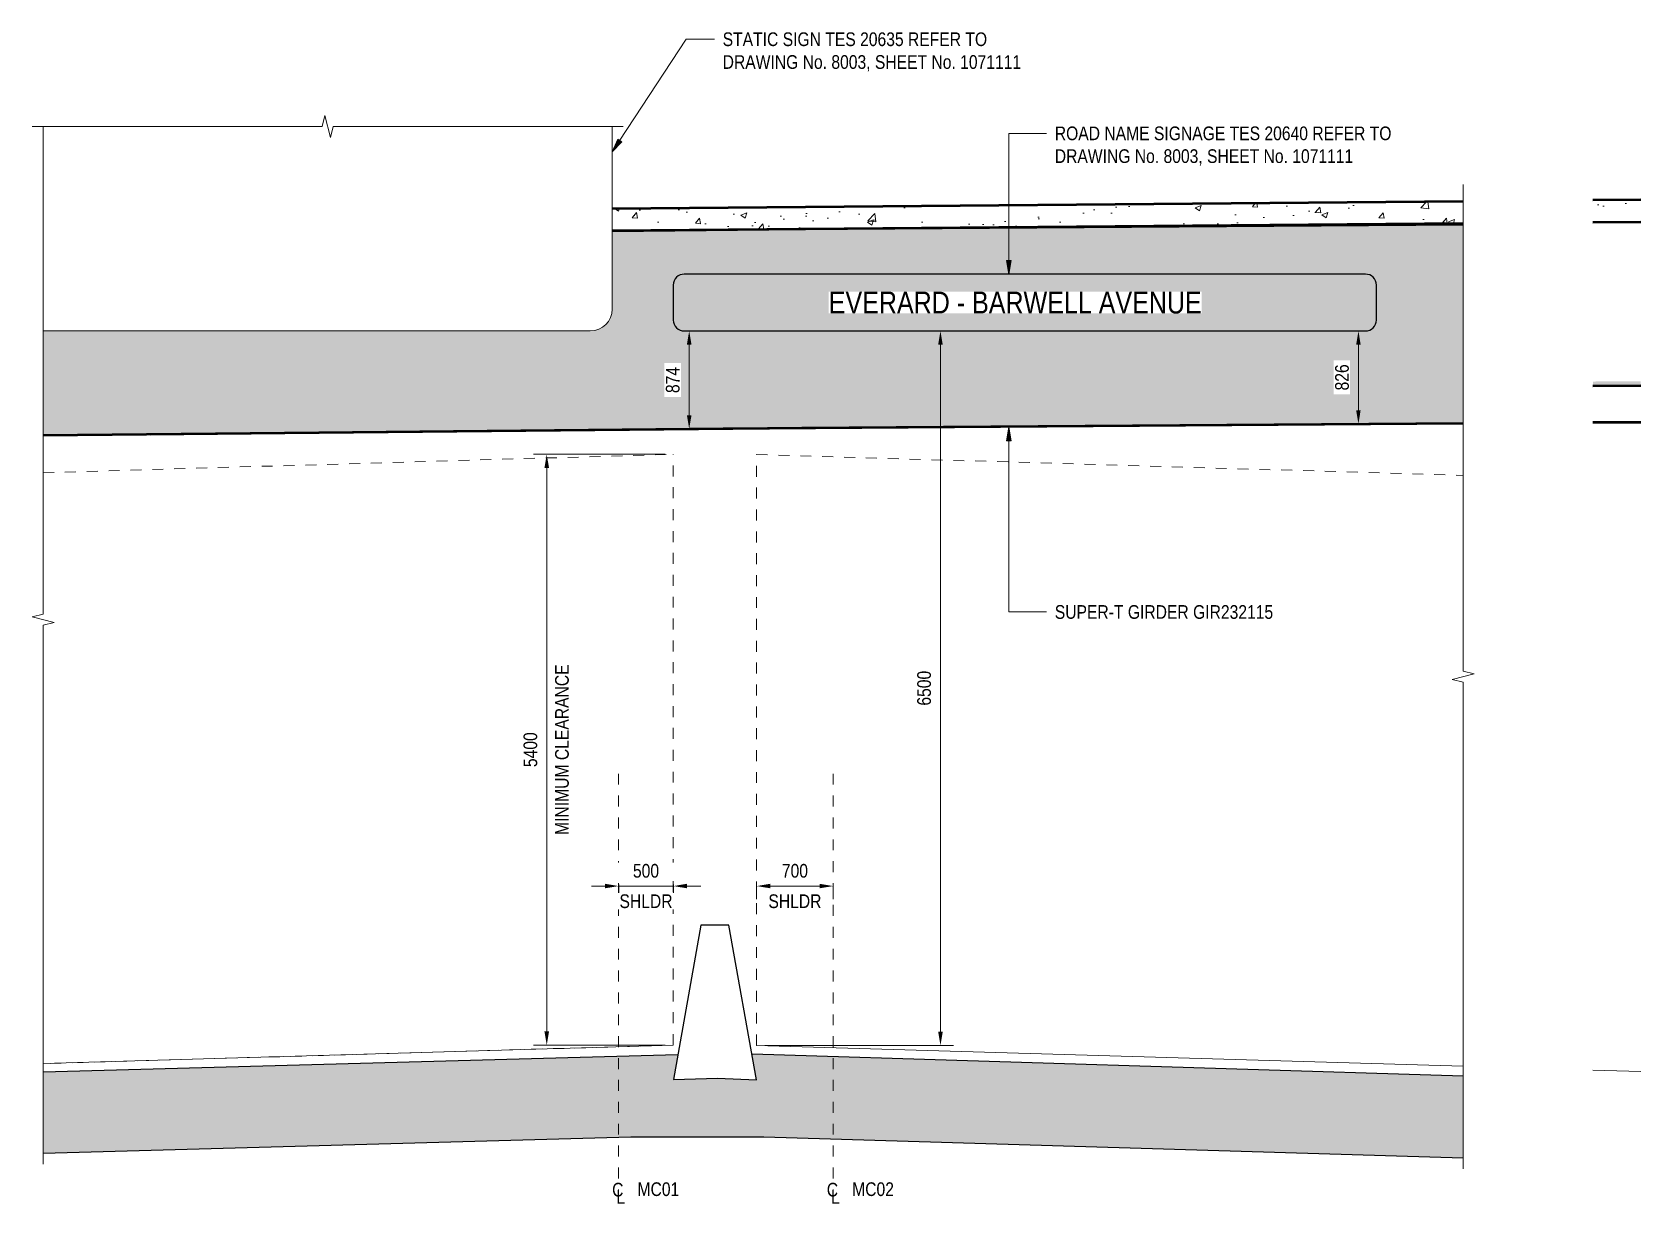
# Model space of a CAD drawing. Header units: metres. Extents: x 0.2 to 44, y 2.7 to 32.2.
# Drawn here: x 29.29 to 44, y 12.65 to 23.36 of the extents above; entities that cross this region are included whole.
import ezdxf

# ---------------------------------------------------------------- set-up
doc = ezdxf.new("R2010")
doc.units = ezdxf.units.M
doc.linetypes.add('Control Line', pattern=[0.02, 0.0125, -0.0025, 0.0025, -0.0025])
doc.linetypes.add('JacobsDash', pattern=[0.0045, 0.003, -0.0015])
doc.layers.get('Defpoints').update_dxf_attribs({"color": 41})
for name, color, linetype, lineweight in [('A-ANNO-DIMS', 7, 'Continuous', 9), ('A-ANNO-NOTE', 7, 'Continuous', 9), ('A-DETL', 7, 'Continuous', 13), ('A-DETL-GENF', 7, 'Continuous', 9), ('A-FLOR', 7, 'Continuous', 50), ('A-FLOR-PATT', 7, 'Continuous', 50), ('G-ANNO-TEXT', 7, 'Continuous', 9), ('S-BEAM', 7, 'Continuous', 50)]:
    doc.layers.add(name, color=color, linetype=linetype, lineweight=lineweight)
doc.styles.add('Arial Narrow_5', font='ARIALN.TTF', dxfattribs={"height": 0.125})
doc.styles.add('Arial Narrow_6', font='ARIALN.TTF', dxfattribs={"height": 0.2})
doc.dimstyles.new('Dimension_Standard_O__mm__2', dxfattribs={"dimscale": 0.3048, "dimtxt": 0.127929, "dimasz": 0.410105, "dimexe": 0.393701, "dimexo": 0.246063, "dimgap": 0.246063, "dimtad": 1, "dimdec": 0, "dimlfac": 1000, "dimzin": 0, "dimdsep": 46, "dimtxsty": 'Arial Narrow_5', "dimsah": 1, "dimcen": 0.09, "dimaunit": 1, "dimadec": 4, "dimazin": 0, "dimtfac": 1, "dimtdec": 4, "dimtix": 1, "dimtmove": 0, "dimatfit": 3, "dimfxl": 1, "dimtvp": 1, "dimtfill": 1, "dimtolj": 1, "dimtzin": 0, "dimlwd": 18, "dimlwe": 18, "dimarcsym": 2})

# ---------------------------------------------------------------- blocks, each defined once
blk = doc.blocks.new('CS_DET_BreakLine_ViewScale - Std Break-8895411-DRG-2873271 - BRIDGE NAME PLATE ELEVATION 1')
at = {"layer": 'A-DETL-GENF'}
for p, q in [((322.424, 18.042), (322.424, 22.5)), ((322.324, 18.017), (322.424, 18.042)), ((322.524, 17.967), (322.324, 18.017)), ((322.424, 17.942), (322.524, 17.967)), ((322.424, 13.013), (322.424, 17.942))]:
    blk.add_line(p, q, dxfattribs=at)
blk = doc.blocks.new('CS_DET_BreakLine_ViewScale - Std Break-8895410-DRG-2873271 - BRIDGE NAME PLATE ELEVATION 1')
at = {"layer": 'A-DETL-GENF'}
for p, q in [((335.411, 21.97), (335.411, 17.521)), ((335.411, 17.521), (335.511, 17.496)), ((335.511, 17.496), (335.311, 17.446)), ((335.311, 17.446), (335.411, 17.421)), ((335.411, 17.421), (335.411, 12.971))]:
    blk.add_line(p, q, dxfattribs=at)
blk = doc.blocks.new('CS_DET_BreakLine_ViewScale - Std Break-8895406-DRG-2873271 - BRIDGE NAME PLATE ELEVATION 1')
at = {"layer": 'A-DETL-GENF'}
for p, q in [((324.976, 22.5), (325.001, 22.6)), ((325.001, 22.6), (325.051, 22.4)), ((322.324, 22.5), (324.976, 22.5)), ((325.051, 22.4), (325.076, 22.5)), ((325.076, 22.5), (327.728, 22.5))]:
    blk.add_line(p, q, dxfattribs=at)
blk = doc.blocks.new('DIMBLOCK16-DRG-2873271 - BRIDGE NAME PLATE ELEVATION 1')
at = {"layer": 'A-ANNO-DIMS', "color": 0, "lineweight": 18, "transparency": 16777216}
for p, q in [((34.527, 15.556), (34.402, 15.556)), ((34.652, 15.57), (34.652, 15.436)), ((34.652, 15.556), (35.152, 15.556)), ((35.152, 15.57), (35.152, 15.436)), ((35.277, 15.556), (35.402, 15.556))]:
    blk.add_line(p, q, dxfattribs=at)
at = {"layer": 'A-ANNO-DIMS', "color": 0, "transparency": 16777216}
for points in [[(34.527, 15.577), (34.527, 15.536), (34.652, 15.556)], [(35.277, 15.577), (35.277, 15.536), (35.152, 15.556)]]:
    blk.add_solid(points, dxfattribs=at)
at = {"layer": 'A-ANNO-DIMS', "color": 0, "lineweight": 18, "transparency": 16777216, "char_height": 0.125, "width": 0.58238, "attachment_point": 5, "style": 'Arial Narrow_5', "bg_fill": 3, "box_fill_scale": 1.1, "bg_fill_color": 256, "bg_fill_true_color": 13158600, "bg_fill_transparency": 0}
for s, insert in [('\\A1;500', (34.902, 15.695)), ('\\A1;SHLDR', (34.902, 15.417))]:
    blk.add_mtext(s, dxfattribs=dict(at, insert=insert))
at = {"layer": 'Defpoints', "color": 0, "transparency": 16777216}
for p in [(34.652, 15.645), (35.152, 15.645), (35.152, 15.556)]:
    blk.add_point(p, dxfattribs=at)
blk = doc.blocks.new('DIMBLOCK17-DRG-2873271 - BRIDGE NAME PLATE ELEVATION 1')
at = {"layer": 'A-ANNO-DIMS', "color": 0, "lineweight": 18, "transparency": 16777216}
for p, q in [((35.914, 15.57), (35.914, 15.436)), ((36.039, 15.556), (36.489, 15.556)), ((36.614, 15.57), (36.614, 15.436))]:
    blk.add_line(p, q, dxfattribs=at)
at = {"layer": 'A-ANNO-DIMS', "color": 0, "transparency": 16777216}
for points in [[(36.039, 15.577), (36.039, 15.536), (35.914, 15.556)], [(36.489, 15.577), (36.489, 15.536), (36.614, 15.556)]]:
    blk.add_solid(points, dxfattribs=at)
at = {"layer": 'A-ANNO-DIMS', "color": 0, "lineweight": 18, "transparency": 16777216, "char_height": 0.125, "width": 0.58238, "attachment_point": 5, "style": 'Arial Narrow_5', "bg_fill": 3, "box_fill_scale": 1.1, "bg_fill_color": 256, "bg_fill_true_color": 13158600, "bg_fill_transparency": 0}
for s, insert in [('\\A1;700', (36.264, 15.695)), ('\\A1;SHLDR', (36.264, 15.417))]:
    blk.add_mtext(s, dxfattribs=dict(at, insert=insert))
at = {"layer": 'Defpoints', "color": 0, "transparency": 16777216}
for p in [(35.914, 15.645), (36.614, 15.645), (36.614, 15.556)]:
    blk.add_point(p, dxfattribs=at)
blk = doc.blocks.new('DIMBLOCK18-DRG-2873271 - BRIDGE NAME PLATE ELEVATION 1')
at = {"layer": 'A-ANNO-DIMS', "color": 0, "lineweight": 18, "transparency": 16777216}
for p, q in [((35.077, 19.504), (33.874, 19.504)), ((33.994, 14.227), (33.994, 19.379)), ((35.077, 14.102), (33.874, 14.102))]:
    blk.add_line(p, q, dxfattribs=at)
at = {"layer": 'A-ANNO-DIMS', "color": 0, "transparency": 16777216}
for points in [[(33.973, 19.379), (34.015, 19.379), (33.994, 19.504)], [(33.973, 14.227), (34.015, 14.227), (33.994, 14.102)]]:
    blk.add_solid(points, dxfattribs=at)
at = {"layer": 'Defpoints', "color": 0, "transparency": 16777216}
for p in [(33.994, 19.504), (35.152, 19.504), (35.152, 14.102)]:
    blk.add_point(p, dxfattribs=at)
at = {"layer": 'A-ANNO-DIMS', "color": 0, "lineweight": 18, "transparency": 16777216, "insert": (33.845, 16.803), "char_height": 0.125, "width": 1.87629, "attachment_point": 5, "rotation": 90, "style": 'Arial Narrow_5', "bg_fill": 3, "box_fill_scale": 1.1, "bg_fill_color": 256, "bg_fill_true_color": 13158600, "bg_fill_transparency": 0}
blk.add_mtext('\\A1;5400\u200e', dxfattribs=at)
at = {"layer": 'A-ANNO-DIMS', "color": 0, "lineweight": 18, "transparency": 16777216, "insert": (34.134, 16.803), "char_height": 0.125, "width": 1.87629, "attachment_point": 5, "rotation": 90, "style": 'Arial Narrow_5', "bg_fill": 3, "box_fill_scale": 1.1, "bg_fill_color": 256, "bg_fill_true_color": 13158600, "bg_fill_transparency": 0}
blk.add_mtext('\\A1;MINIMUM CLEARANCE', dxfattribs=at)
blk = doc.blocks.new('DIMBLOCK19-DRG-2873271 - BRIDGE NAME PLATE ELEVATION 1')
at = {"layer": 'A-ANNO-DIMS', "color": 0, "lineweight": 18, "transparency": 16777216}
for p, q in [((37.861, 20.631), (37.475, 20.631)), ((37.595, 14.224), (37.595, 20.506)), ((35.989, 14.099), (37.715, 14.099))]:
    blk.add_line(p, q, dxfattribs=at)
at = {"layer": 'A-ANNO-DIMS', "color": 0, "transparency": 16777216}
for points in [[(37.574, 20.506), (37.616, 20.506), (37.595, 20.631)], [(37.574, 14.224), (37.616, 14.224), (37.595, 14.099)]]:
    blk.add_solid(points, dxfattribs=at)
at = {"layer": 'Defpoints', "color": 0, "transparency": 16777216}
for p in [(37.595, 20.631), (37.936, 20.631), (35.914, 14.099)]:
    blk.add_point(p, dxfattribs=at)
at = {"layer": 'A-ANNO-DIMS', "color": 0, "lineweight": 18, "transparency": 16777216, "insert": (37.446, 17.365), "char_height": 0.125, "width": 0.38013, "attachment_point": 5, "rotation": 90, "style": 'Arial Narrow_5', "bg_fill": 3, "box_fill_scale": 1.1, "bg_fill_color": 256, "bg_fill_true_color": 13158600, "bg_fill_transparency": 0}
blk.add_mtext('\\A1;6500\u200e', dxfattribs=at)
blk = doc.blocks.new('CS_Annot_Centreline Symbol1 - CS_Annot_Centreline Symbol-5070896-DRG-2873271 - BRIDGE NAME PLATE ELEVATION 1')
at = {"layer": 'A-ANNO-NOTE', "char_height": 0.125, "attachment_point": 1, "style": 'Arial Narrow_5'}
for s, insert, width in [('C  ', (327.628, 12.843), 0.22046), ('L', (327.667, 12.776), 0.0962)]:
    blk.add_mtext(s, dxfattribs=dict(at, insert=insert, width=width))
blk = doc.blocks.new('DIMBLOCK20-DRG-2873271 - BRIDGE NAME PLATE ELEVATION 1')
at = {"layer": 'A-ANNO-DIMS', "color": 0, "lineweight": 18, "transparency": 16777216}
for p, q in [((35.352, 20.631), (35.417, 20.631)), ((35.297, 19.861), (35.297, 20.506)), ((35.352, 19.736), (35.417, 19.736))]:
    blk.add_line(p, q, dxfattribs=at)
at = {"layer": 'A-ANNO-DIMS', "color": 0, "transparency": 16777216}
for points in [[(35.276, 20.506), (35.318, 20.506), (35.297, 20.631)], [(35.276, 19.861), (35.318, 19.861), (35.297, 19.736)]]:
    blk.add_solid(points, dxfattribs=at)
at = {"layer": 'Defpoints', "color": 0, "transparency": 16777216}
for p in [(35.277, 20.631), (35.297, 20.631), (35.277, 19.736)]:
    blk.add_point(p, dxfattribs=at)
at = {"layer": 'A-ANNO-DIMS', "color": 0, "lineweight": 18, "transparency": 16777216, "insert": (35.147, 20.183), "char_height": 0.125, "width": 0.2851, "attachment_point": 5, "rotation": 90, "style": 'Arial Narrow_5', "bg_fill": 3, "box_fill_scale": 1.1, "bg_fill_color": 256, "bg_fill_true_color": 13158600, "bg_fill_transparency": 0}
blk.add_mtext('\\A1;874\u200e', dxfattribs=at)
blk = doc.blocks.new('DIMBLOCK21-DRG-2873271 - BRIDGE NAME PLATE ELEVATION 1')
at = {"layer": 'A-ANNO-DIMS', "color": 0, "lineweight": 18, "transparency": 16777216}
for p, q in [((41.382, 20.631), (41.298, 20.631)), ((41.418, 19.907), (41.418, 20.506)), ((41.382, 19.782), (41.298, 19.782))]:
    blk.add_line(p, q, dxfattribs=at)
at = {"layer": 'A-ANNO-DIMS', "color": 0, "transparency": 16777216}
for points in [[(41.397, 20.506), (41.438, 20.506), (41.418, 20.631)], [(41.397, 19.907), (41.438, 19.907), (41.418, 19.782)]]:
    blk.add_solid(points, dxfattribs=at)
at = {"layer": 'Defpoints', "color": 0, "transparency": 16777216}
for p in [(41.418, 20.631), (41.457, 20.631), (41.457, 19.782)]:
    blk.add_point(p, dxfattribs=at)
at = {"layer": 'A-ANNO-DIMS', "color": 0, "lineweight": 18, "transparency": 16777216, "insert": (41.268, 20.207), "char_height": 0.125, "width": 0.2851, "attachment_point": 5, "rotation": 90, "style": 'Arial Narrow_5', "bg_fill": 3, "box_fill_scale": 1.1, "bg_fill_color": 256, "bg_fill_true_color": 13158600, "bg_fill_transparency": 0}
blk.add_mtext('\\A1;826\u200e', dxfattribs=at)

msp = doc.modelspace()

# ---------------------------------------------------------------- hatches: boundary and pattern name
at = {"layer": 'A-DETL-GENF', "true_color": 0xc0c0c0}
msp.add_hatch(color=9, dxfattribs=at).paths.add_polyline_path([(29.3879, 19.6776), (36.3275, 19.7465), (42.3754, 19.7883), (42.3754, 21.6033), (36.3114, 21.5614), (34.5925, 21.5428), (34.5925, 20.8311), (34.5875, 20.7866), (34.5727, 20.7443), (34.5489, 20.7064), (34.5172, 20.6747), (34.4793, 20.6509), (34.437, 20.6361), (34.3925, 20.6311), (29.3879, 20.6311), (29.3879, 19.6777)])
at = {"layer": 'A-DETL-GENF', "true_color": 0xffffff}
msp.add_hatch(color=7, dxfattribs=at).paths.add_polyline_path([(42.3754, 13.071), (42.3754, 13.8189), (35.8717, 14.0183), (35.914, 13.7842), (35.5546, 13.7989), (35.1524, 13.7871), (35.1927, 14.0128), (29.3879, 13.8539), (29.3879, 13.1128), (34.7637, 13.264), (35.9792, 13.264), (36.5993, 13.2453)])
at = {"layer": 'A-FLOR-PATT', "true_color": 0xe1e1e1}
h = msp.add_hatch(color=254, dxfattribs=at)
h.paths.add_polyline_path([(34.5925, 21.7484), (42.3754, 21.8158), (42.3754, 21.8197), (38.211, 21.7837), (34.5925, 21.7524), (34.5925, 21.7508)])
h.paths.add_polyline_path([(43.5617, 21.826), (44.0006, 21.8298), (44.0006, 21.8338), (43.5617, 21.83), (43.5617, 21.8272)])
at = {"layer": 'A-FLOR-PATT', "lineweight": 9, "true_color": 0xe1e1e1}
h = msp.add_hatch(dxfattribs=at)
h.set_pattern_fill('FP_2', color=254, style=0, pattern_type=2)
h.set_pattern_definition([(50, (35.63216, 10.849), (0.578435, -0.050612), [0.06048, -0.66532]), (355, (35.63216, 10.849), (-0.111897, 0.6066), [0.04839, -0.53226]), (100.451, (35.68016, 10.845), (0.466546, 0.555993), [0.0514, -0.56544]), (46.184, (35.63216, 11.011), (0.86067, -0.133487), [0.09073, -0.99798]), (96.636, (35.70416, 11), (0.753756, 0.78559), [0.0771, -0.84816]), (351.184, (35.6322, 11.011), (0.753764, 0.78558), [0.07258, -0.79838]), (21, (35.71316, 10.97), (0.481374, -0.324697), [0.06048, -0.66532]), (326, (35.71316, 10.97), (0.196219, 0.584794), [0.04839, -0.53226]), (71.451, (35.75316, 10.943), (0.6776, 0.260096), [0.0514, -0.56544]), (37.5, (35.63216, 10.849), (0.0098042, 0.268466), [0.00168, -0.52413, 0.00168, -0.53865, -0.53427]), (37.5, (35.63216, 10.849), (0.0098042, 0.268466), [-1.066, 0.00168, -0.5326]), (7.5, (35.63216, 10.849), (0.212148, 0.318072), [0.00168, -0.30639, 0.00168, -0.51203, -0.20363]), (7.5, (35.63216, 10.849), (0.212148, 0.318072), [-0.82177, 0.00168, -0.20195]), (327.5, (35.45216, 10.849), (0.430499, -0.018185), [0.00168, -0.19994, 0.00168, -0.62735, -0.83468]), (327.5, (35.45216, 10.849), (0.430499, -0.018185), [-0.83064, 0.00168, -0.833]), (317.5, (35.37216, 10.849), (0.470313, 0.080731), [0.00168, -0.26042, 0.00168, -0.41606, -0.59274]), (317.5, (35.37216, 10.849), (0.470313, 0.080731), [-0.67984, 0.00168, -0.59106])])
h.paths.add_polyline_path([(34.5925, 21.5484), (42.3754, 21.6158), (42.3754, 21.8158), (34.5925, 21.7484), (34.5925, 21.5614)])
h.paths.add_polyline_path([(43.5617, 21.626), (44.0006, 21.6298), (44.0006, 21.8298), (43.5617, 21.826), (43.5617, 21.6848)])
at = {"layer": 'G-ANNO-TEXT'}
for points in [[(34.5935, 22.2679), (34.6804, 22.3604), (34.6436, 22.3846)], [(38.2202, 21.1497), (38.2423, 21.2747), (38.1982, 21.2747)], [(38.2202, 19.7512), (38.1982, 19.6262), (38.2423, 19.6262)]]:
    msp.add_hatch(color=256, dxfattribs=at).paths.add_polyline_path(points)
at = {"layer": 'S-BEAM', "true_color": 0xe1e1e1}
msp.add_hatch(color=254, dxfattribs=at).paths.add_polyline_path([(43.5617, 20.1276), (44.0006, 20.1303), (44.0006, 20.1719), (43.9787, 20.1718), (43.5617, 20.1692), (43.5617, 20.1288)])

# ---------------------------------------------------------------- linework, layer by layer
at = {"layer": 'A-DETL', "lineweight": 18}
for p, q in [((34.5925, 20.8311), (34.5925, 22.5)), ((29.3879, 20.6311), (34.3925, 20.6311)), ((35.1519, 14.1019), (29.3879, 13.9329)), ((35.914, 14.0987), (42.3754, 13.909)), ((43.5617, 13.8741), (44.0006, 13.8612))]:
    msp.add_line(p, q, dxfattribs=at)
at = {"layer": 'A-DETL', "lineweight": 50}
for p, q in [((36.3114, 21.5614), (34.5925, 21.5428)), ((42.3754, 21.6033), (36.3114, 21.5614)), ((29.3879, 19.6776), (36.3275, 19.7465)), ((36.3275, 19.7465), (42.3754, 19.7883))]:
    msp.add_line(p, q, dxfattribs=at)
at = {"layer": 'A-DETL', "lineweight": 25}
for p, q in [((35.1519, 21.0511), (35.1519, 20.7311)), ((41.4819, 21.1511), (35.2519, 21.1511)), ((41.5819, 20.7311), (41.5819, 21.0511)), ((35.2519, 20.6311), (41.4819, 20.6311)), ((35.4047, 15.2001), (35.1524, 13.7871)), ((35.6586, 15.2001), (35.4047, 15.2001)), ((35.914, 13.7842), (35.6586, 15.2001)), ((35.1927, 14.0128), (29.3879, 13.8539)), ((42.3754, 13.8189), (35.8717, 14.0183)), ((35.1524, 13.7871), (35.5546, 13.7989)), ((35.5546, 13.7989), (35.914, 13.7842)), ((29.3879, 13.1128), (34.7637, 13.264)), ((34.7637, 13.264), (35.9792, 13.264)), ((35.9792, 13.264), (42.3754, 13.071))]:
    msp.add_line(p, q, dxfattribs=at)
at = {"layer": 'A-DETL', "linetype": 'JacobsDash', "lineweight": 18}
for p, q in [((29.3879, 19.3352), (35.1519, 19.5042)), ((35.1519, 14.1019), (35.1519, 19.5042)), ((35.914, 19.5013), (42.3754, 19.3114)), ((35.914, 14.0987), (35.914, 19.5013)), ((35.1519, 14.1019), (29.3879, 13.9329))]:
    msp.add_line(p, q, dxfattribs=at)
at = {"layer": 'A-DETL', "color": 150, "linetype": 'Control Line', "lineweight": 18, "true_color": 0x0080ff}
for p, q in [((34.6519, 12.6834), (34.6519, 16.6834)), ((36.614, 12.6834), (36.614, 16.6834))]:
    msp.add_line(p, q, dxfattribs=at)
at = {"layer": 'A-DETL', "lineweight": 25}
for centre, start, end in [((35.2519, 21.0511), 90, 180), ((41.4819, 21.0511), 0, 90), ((35.2519, 20.7311), 180, 270), ((41.4819, 20.7311), 270, 0)]:
    msp.add_arc(centre, 0.1, start, end, dxfattribs=at)
at = {"layer": 'A-DETL', "lineweight": 18}
msp.add_arc((34.3925, 20.8311), 0.2, 270, 0, dxfattribs=at)
at = {"layer": 'A-FLOR', "color": 252, "true_color": 0x888888}
for p, q in [((42.3754, 21.8158), (34.5925, 21.7484)), ((44.0006, 21.8298), (43.5617, 21.826)), ((43.5617, 21.626), (44.0006, 21.6298)), ((34.5925, 21.5484), (42.3754, 21.6158))]:
    msp.add_line(p, q, dxfattribs=at)
at = {"layer": 'G-ANNO-TEXT'}
for p, q in [((34.5935, 22.2679), (35.2691, 23.2987)), ((35.2691, 23.2987), (35.5281, 23.2987)), ((34.6436, 22.3846), (34.5935, 22.2679)), ((34.6804, 22.3604), (34.6436, 22.3846)), ((38.2202, 22.4382), (38.5658, 22.4382)), ((38.2202, 21.1497), (38.2202, 22.4382)), ((34.5935, 22.2679), (34.6804, 22.3604)), ((38.2423, 21.2747), (38.1982, 21.2747)), ((38.1982, 21.2747), (38.2202, 21.1497)), ((38.2202, 21.1497), (38.2423, 21.2747)), ((38.2202, 19.7512), (38.1982, 19.6262)), ((38.2423, 19.6262), (38.2202, 19.7512)), ((38.2202, 19.7512), (38.2202, 18.062)), ((38.1982, 19.6262), (38.2423, 19.6262)), ((38.2202, 18.062), (38.5658, 18.062))]:
    msp.add_line(p, q, dxfattribs=at)
at = {"layer": 'S-BEAM', "color": 252, "true_color": 0x888888}
for p, q in [((44.0006, 20.1303), (43.5617, 20.1276)), ((30.3678, 19.6874), (35.6062, 19.7389)), ((35.6062, 19.7389), (42.3754, 19.7878)), ((43.5617, 19.7962), (44.0006, 19.7989))]:
    msp.add_line(p, q, dxfattribs=at)

# ---------------------------------------------------------------- block references
at = {"layer": 'A-ANNO-NOTE'}
for p in [(-293.0358, 0), (-291.0726, 0)]:
    msp.add_blockref('CS_Annot_Centreline Symbol1 - CS_Annot_Centreline Symbol-5070896-DRG-2873271 - BRIDGE NAME PLATE ELEVATION 1', p, dxfattribs=at)
at = {"layer": 'A-DETL-GENF'}
for name in ['CS_DET_BreakLine_ViewScale - Std Break-8895406-DRG-2873271 - BRIDGE NAME PLATE ELEVATION 1', 'CS_DET_BreakLine_ViewScale - Std Break-8895411-DRG-2873271 - BRIDGE NAME PLATE ELEVATION 1', 'CS_DET_BreakLine_ViewScale - Std Break-8895410-DRG-2873271 - BRIDGE NAME PLATE ELEVATION 1']:
    msp.add_blockref(name, (-293.0358, 0), dxfattribs=at)

# ---------------------------------------------------------------- texts
at = {"layer": 'A-ANNO-NOTE', "char_height": 0.125, "attachment_point": 1, "style": 'Arial Narrow_5', "bg_fill": 3, "box_fill_scale": 1, "bg_fill_color": 256, "bg_fill_true_color": 13158600, "bg_fill_transparency": 0}
for s, insert in [('MC01', (34.8242, 12.8474)), ('MC02', (36.7874, 12.8474))]:
    msp.add_mtext(s, dxfattribs=dict(at, insert=insert))
at = {"layer": 'G-ANNO-TEXT', "char_height": 0.125, "attachment_point": 1, "style": 'Arial Narrow_5', "bg_fill": 3, "box_fill_scale": 1, "bg_fill_color": 256, "bg_fill_true_color": 13158600, "bg_fill_transparency": 0}
for s, insert in [('STATIC SIGN TES 20635 REFER TO ', (35.6031, 23.3612)), ('DRAWING No. 8003, SHEET No. 1071111', (35.6031, 23.1529)), ('ROAD NAME SIGNAGE TES 20640 REFER TO ', (38.6408, 22.5007)), ('DRAWING No. 8003, SHEET No. 1071111', (38.6408, 22.2923)), ('SUPER-T GIRDER GIR232115', (38.6408, 18.1245))]:
    msp.add_mtext(s, dxfattribs=dict(at, insert=insert))

# ---------------------------------------------------------------- next in the draw order: texts
at = {"layer": 'G-ANNO-TEXT', "insert": (36.5735, 20.9912), "char_height": 0.2, "attachment_point": 1, "style": 'Arial Narrow_6', "bg_fill": 3, "box_fill_scale": 1, "bg_fill_color": 256, "bg_fill_transparency": 0}
msp.add_mtext('EVERARD - BARWELL AVENUE', dxfattribs=at)

# ---------------------------------------------------------------- next in the draw order: dimensions: what is measured, and where the dimension line sits
at = {"layer": 'A-ANNO-DIMS', "lineweight": 18}
for base, p1, p2, text, override, picture, middle in [((35.2968, 20.6311), (35.2769, 19.7358), (35.2769, 20.6311), '874\u200e', {"dimpost": '<>', "dimfxl": 0.895272}, 'DIMBLOCK20-DRG-2873271 - BRIDGE NAME PLATE ELEVATION 1', (35.1473, 20.1834)), ((41.4175, 20.6311), (41.4569, 19.7821), (41.4569, 20.6311), '826\u200e', {"dimpost": '<>', "dimfxl": 0.84899}, 'DIMBLOCK21-DRG-2873271 - BRIDGE NAME PLATE ELEVATION 1', (41.268, 20.2066))]:
    dim = msp.add_linear_dim(base=base, p1=p1, p2=p2, angle=90, text=text, dimstyle='Dimension_Standard_O__mm__2', override=override, dxfattribs=at)
    dim.commit()
    dim.dimension.update_dxf_attribs({"geometry": picture, "text_midpoint": middle})
for base, p1, p2, override, picture, middle in [((35.1519, 15.5565), (34.6519, 15.6449), (35.1519, 15.6449), {"dimpost": '<>', "dimfxl": 0.5}, 'DIMBLOCK16-DRG-2873271 - BRIDGE NAME PLATE ELEVATION 1', (34.9019, 15.5565)), ((36.614, 15.5565), (35.914, 15.6449), (36.614, 15.6449), {"dimpost": '<>', "dimfxl": 0.7}, 'DIMBLOCK17-DRG-2873271 - BRIDGE NAME PLATE ELEVATION 1', (36.264, 15.5565))]:
    dim = msp.add_linear_dim(base=base, p1=p1, p2=p2, text='<>\\XSHLDR', dimstyle='Dimension_Standard_O__mm__2', override=override, dxfattribs=at)
    dim.commit()
    dim.dimension.update_dxf_attribs({"geometry": picture, "text_midpoint": middle})

# ---------------------------------------------------------------- next in the draw order: dimensions: what is measured, and where the dimension line sits
for base, p1, p2, text, override, picture, middle in [((37.5951, 20.6311), (35.914, 14.0987), (37.9365, 20.6311), '6500\u200e', {"dimpost": '<>', "dimfxl": 6.838295}, 'DIMBLOCK19-DRG-2873271 - BRIDGE NAME PLATE ELEVATION 1', (37.4456, 17.3649)), ((33.9942, 19.5042), (35.1519, 14.1019), (35.1519, 19.5042), '5400\u200e\\XMINIMUM CLEARANCE', {"dimpost": '<>', "dimfxl": 5.40232}, 'DIMBLOCK18-DRG-2873271 - BRIDGE NAME PLATE ELEVATION 1', (33.9942, 16.8031))]:
    dim = msp.add_linear_dim(base=base, p1=p1, p2=p2, angle=90, text=text, dimstyle='Dimension_Standard_O__mm__2', override=override, dxfattribs=at)
    dim.commit()
    dim.dimension.update_dxf_attribs({"geometry": picture, "text_midpoint": middle})

doc.saveas('drawing.dxf')
